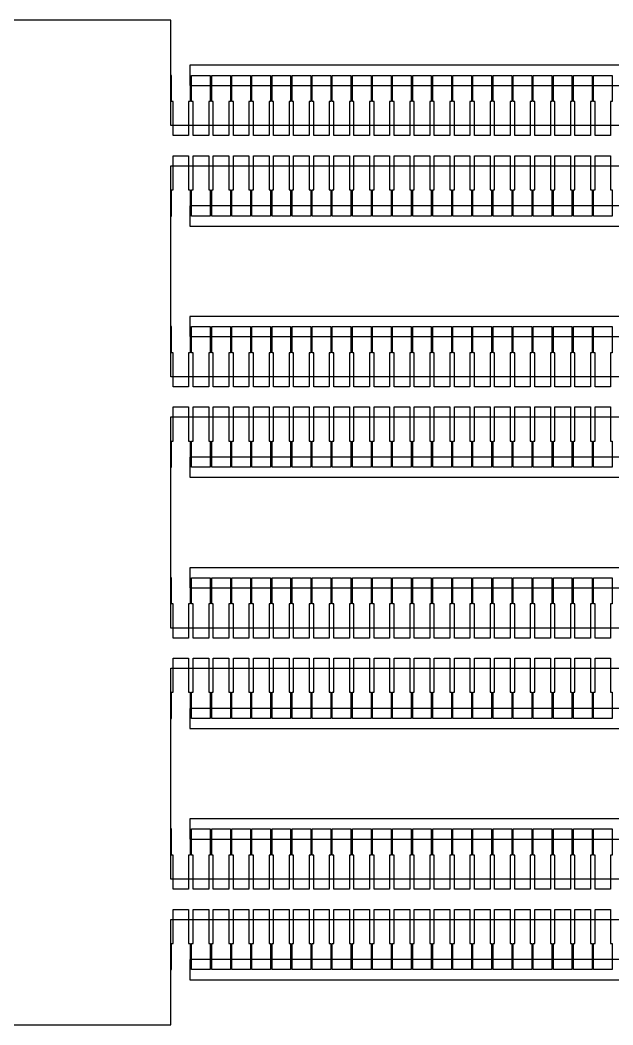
# Model space of a CAD drawing. Extents: x -38350 to 38650, y -35000 to 36000.
# Drawn here: x -150 to 440, y 25000 to 26000 of the extents above; entities that cross this region are included whole.
import ezdxf

# ---------------------------------------------------------------- set-up
doc = ezdxf.new("R2010")
doc.units = 0
doc.header["$MEASUREMENT"] = 0
doc.layers.add('Layer1', color=10, linetype='Continuous')

msp = doc.modelspace()

# ---------------------------------------------------------------- linework, layer by layer
for p, q in [((0, 26000), (-7000, 26000)), ((0, 25945), (0, 26000)), ((1000, 25955), (19, 25955)), ((19, 25955), (19, 25945)), ((0.75, 25945), (0, 25945)), ((0.75, 25919), (0.75, 25945)), ((19, 25945), (19.25, 25945)), ((19.25, 25945), (19.25, 25919)), ((20.75, 25919), (20.75, 25945)), ((20.75, 25945), (39.25, 25945)), ((39.25, 25945), (39.25, 25919)), ((40.75, 25919), (40.75, 25945)), ((40.75, 25945), (59.25, 25945)), ((59.25, 25945), (59.25, 25919)), ((60.75, 25919), (60.75, 25945)), ((60.75, 25945), (79.25, 25945)), ((79.25, 25945), (79.25, 25919)), ((80.75, 25919), (80.75, 25945)), ((80.75, 25945), (99.25, 25945)), ((99.25, 25945), (99.25, 25919)), ((100.75, 25919), (100.75, 25945)), ((100.75, 25945), (119.25, 25945)), ((119.25, 25945), (119.25, 25919)), ((120.75, 25919), (120.75, 25945)), ((120.75, 25945), (139.25, 25945)), ((139.25, 25945), (139.25, 25919)), ((140.75, 25919), (140.75, 25945)), ((140.75, 25945), (159.25, 25945)), ((159.25, 25945), (159.25, 25919)), ((160.75, 25919), (160.75, 25945)), ((160.75, 25945), (179.25, 25945)), ((179.25, 25945), (179.25, 25919)), ((180.75, 25919), (180.75, 25945)), ((180.75, 25945), (199.25, 25945)), ((199.25, 25945), (199.25, 25919)), ((200.75, 25919), (200.75, 25945)), ((200.75, 25945), (219.25, 25945)), ((219.25, 25945), (219.25, 25919)), ((220.75, 25919), (220.75, 25945)), ((220.75, 25945), (239.25, 25945)), ((239.25, 25945), (239.25, 25919)), ((240.75, 25919), (240.75, 25945)), ((240.75, 25945), (259.25, 25945)), ((259.25, 25945), (259.25, 25919)), ((260.75, 25919), (260.75, 25945)), ((260.75, 25945), (279.25, 25945)), ((279.25, 25945), (279.25, 25919)), ((280.75, 25919), (280.75, 25945)), ((280.75, 25945), (299.25, 25945)), ((299.25, 25945), (299.25, 25919)), ((300.75, 25919), (300.75, 25945)), ((300.75, 25945), (319.25, 25945)), ((319.25, 25945), (319.25, 25919)), ((320.75, 25919), (320.75, 25945)), ((320.75, 25945), (339.25, 25945)), ((339.25, 25945), (339.25, 25919)), ((340.75, 25919), (340.75, 25945)), ((340.75, 25945), (359.25, 25945)), ((359.25, 25945), (359.25, 25919)), ((360.75, 25919), (360.75, 25945)), ((360.75, 25945), (379.25, 25945)), ((379.25, 25945), (379.25, 25919)), ((380.75, 25919), (380.75, 25945)), ((380.75, 25945), (399.25, 25945)), ((399.25, 25945), (399.25, 25919)), ((400.75, 25919), (400.75, 25945)), ((400.75, 25945), (419.25, 25945)), ((419.25, 25945), (419.25, 25919)), ((420.75, 25919), (420.75, 25945)), ((420.75, 25945), (439.25, 25945)), ((439.25, 25945), (439.25, 25919)), ((2.25, 25919), (0.75, 25919)), ((2.25, 25885), (2.25, 25919)), ((19.25, 25919), (17.75, 25919)), ((17.75, 25919), (17.75, 25885)), ((22.25, 25919), (20.75, 25919)), ((22.25, 25885), (22.25, 25919)), ((39.25, 25919), (37.75, 25919)), ((37.75, 25919), (37.75, 25885)), ((42.25, 25919), (40.75, 25919)), ((42.25, 25885), (42.25, 25919)), ((59.25, 25919), (57.75, 25919)), ((57.75, 25919), (57.75, 25885)), ((62.25, 25919), (60.75, 25919)), ((62.25, 25885), (62.25, 25919)), ((79.25, 25919), (77.75, 25919)), ((77.75, 25919), (77.75, 25885)), ((82.25, 25919), (80.75, 25919)), ((82.25, 25885), (82.25, 25919)), ((99.25, 25919), (97.75, 25919)), ((97.75, 25919), (97.75, 25885)), ((102.25, 25919), (100.75, 25919)), ((102.25, 25885), (102.25, 25919)), ((119.25, 25919), (117.75, 25919)), ((117.75, 25919), (117.75, 25885)), ((122.25, 25919), (120.75, 25919)), ((122.25, 25885), (122.25, 25919)), ((139.25, 25919), (137.75, 25919)), ((137.75, 25919), (137.75, 25885)), ((142.25, 25919), (140.75, 25919)), ((142.25, 25885), (142.25, 25919)), ((159.25, 25919), (157.75, 25919)), ((157.75, 25919), (157.75, 25885)), ((162.25, 25919), (160.75, 25919)), ((162.25, 25885), (162.25, 25919)), ((179.25, 25919), (177.75, 25919)), ((177.75, 25919), (177.75, 25885)), ((182.25, 25919), (180.75, 25919)), ((182.25, 25885), (182.25, 25919)), ((199.25, 25919), (197.75, 25919)), ((197.75, 25919), (197.75, 25885)), ((202.25, 25919), (200.75, 25919)), ((202.25, 25885), (202.25, 25919)), ((219.25, 25919), (217.75, 25919)), ((217.75, 25919), (217.75, 25885)), ((222.25, 25919), (220.75, 25919)), ((222.25, 25885), (222.25, 25919)), ((239.25, 25919), (237.75, 25919)), ((237.75, 25919), (237.75, 25885)), ((242.25, 25919), (240.75, 25919)), ((242.25, 25885), (242.25, 25919)), ((259.25, 25919), (257.75, 25919)), ((257.75, 25919), (257.75, 25885)), ((262.25, 25919), (260.75, 25919)), ((262.25, 25885), (262.25, 25919)), ((279.25, 25919), (277.75, 25919)), ((277.75, 25919), (277.75, 25885)), ((282.25, 25919), (280.75, 25919)), ((282.25, 25885), (282.25, 25919)), ((299.25, 25919), (297.75, 25919)), ((297.75, 25919), (297.75, 25885)), ((302.25, 25919), (300.75, 25919)), ((302.25, 25885), (302.25, 25919)), ((319.25, 25919), (317.75, 25919)), ((317.75, 25919), (317.75, 25885)), ((322.25, 25919), (320.75, 25919)), ((322.25, 25885), (322.25, 25919)), ((339.25, 25919), (337.75, 25919)), ((337.75, 25919), (337.75, 25885)), ((342.25, 25919), (340.75, 25919)), ((342.25, 25885), (342.25, 25919)), ((359.25, 25919), (357.75, 25919)), ((357.75, 25919), (357.75, 25885)), ((362.25, 25919), (360.75, 25919)), ((362.25, 25885), (362.25, 25919)), ((379.25, 25919), (377.75, 25919)), ((377.75, 25919), (377.75, 25885)), ((382.25, 25919), (380.75, 25919)), ((382.25, 25885), (382.25, 25919)), ((399.25, 25919), (397.75, 25919)), ((397.75, 25919), (397.75, 25885)), ((402.25, 25919), (400.75, 25919)), ((402.25, 25885), (402.25, 25919)), ((419.25, 25919), (417.75, 25919)), ((417.75, 25919), (417.75, 25885)), ((422.25, 25919), (420.75, 25919)), ((422.25, 25885), (422.25, 25919)), ((439.25, 25919), (437.75, 25919)), ((437.75, 25919), (437.75, 25885)), ((17.75, 25885), (2.25, 25885)), ((37.75, 25885), (22.25, 25885)), ((57.75, 25885), (42.25, 25885)), ((77.75, 25885), (62.25, 25885)), ((97.75, 25885), (82.25, 25885)), ((117.75, 25885), (102.25, 25885)), ((137.75, 25885), (122.25, 25885)), ((157.75, 25885), (142.25, 25885)), ((177.75, 25885), (162.25, 25885)), ((197.75, 25885), (182.25, 25885)), ((217.75, 25885), (202.25, 25885)), ((237.75, 25885), (222.25, 25885)), ((257.75, 25885), (242.25, 25885)), ((277.75, 25885), (262.25, 25885)), ((297.75, 25885), (282.25, 25885)), ((317.75, 25885), (302.25, 25885)), ((337.75, 25885), (322.25, 25885)), ((357.75, 25885), (342.25, 25885)), ((377.75, 25885), (362.25, 25885)), ((397.75, 25885), (382.25, 25885)), ((417.75, 25885), (402.25, 25885)), ((437.75, 25885), (422.25, 25885)), ((2.25, 25831), (2.25, 25865)), ((2.25, 25865), (17.75, 25865)), ((17.75, 25865), (17.75, 25831)), ((22.25, 25831), (22.25, 25865)), ((22.25, 25865), (37.75, 25865)), ((37.75, 25865), (37.75, 25831)), ((42.25, 25831), (42.25, 25865)), ((42.25, 25865), (57.75, 25865)), ((57.75, 25865), (57.75, 25831)), ((62.25, 25831), (62.25, 25865)), ((62.25, 25865), (77.75, 25865)), ((77.75, 25865), (77.75, 25831)), ((82.25, 25831), (82.25, 25865)), ((82.25, 25865), (97.75, 25865)), ((97.75, 25865), (97.75, 25831)), ((102.25, 25831), (102.25, 25865)), ((102.25, 25865), (117.75, 25865)), ((117.75, 25865), (117.75, 25831)), ((122.25, 25831), (122.25, 25865)), ((122.25, 25865), (137.75, 25865)), ((137.75, 25865), (137.75, 25831)), ((142.25, 25831), (142.25, 25865)), ((142.25, 25865), (157.75, 25865)), ((157.75, 25865), (157.75, 25831)), ((162.25, 25831), (162.25, 25865)), ((162.25, 25865), (177.75, 25865)), ((177.75, 25865), (177.75, 25831)), ((182.25, 25831), (182.25, 25865)), ((182.25, 25865), (197.75, 25865)), ((197.75, 25865), (197.75, 25831)), ((202.25, 25831), (202.25, 25865)), ((202.25, 25865), (217.75, 25865)), ((217.75, 25865), (217.75, 25831)), ((222.25, 25831), (222.25, 25865)), ((222.25, 25865), (237.75, 25865)), ((237.75, 25865), (237.75, 25831)), ((242.25, 25831), (242.25, 25865)), ((242.25, 25865), (257.75, 25865)), ((257.75, 25865), (257.75, 25831)), ((262.25, 25831), (262.25, 25865)), ((262.25, 25865), (277.75, 25865)), ((277.75, 25865), (277.75, 25831)), ((282.25, 25831), (282.25, 25865)), ((282.25, 25865), (297.75, 25865)), ((297.75, 25865), (297.75, 25831)), ((302.25, 25831), (302.25, 25865)), ((302.25, 25865), (317.75, 25865)), ((317.75, 25865), (317.75, 25831)), ((322.25, 25831), (322.25, 25865)), ((322.25, 25865), (337.75, 25865)), ((337.75, 25865), (337.75, 25831)), ((342.25, 25831), (342.25, 25865)), ((342.25, 25865), (357.75, 25865)), ((357.75, 25865), (357.75, 25831)), ((362.25, 25831), (362.25, 25865)), ((362.25, 25865), (377.75, 25865)), ((377.75, 25865), (377.75, 25831)), ((382.25, 25831), (382.25, 25865)), ((382.25, 25865), (397.75, 25865)), ((397.75, 25865), (397.75, 25831)), ((402.25, 25831), (402.25, 25865)), ((402.25, 25865), (417.75, 25865)), ((417.75, 25865), (417.75, 25831)), ((422.25, 25831), (422.25, 25865)), ((422.25, 25865), (437.75, 25865)), ((437.75, 25865), (437.75, 25831)), ((0.75, 25805), (0.75, 25831)), ((0.75, 25831), (2.25, 25831)), ((17.75, 25831), (19.25, 25831)), ((19.25, 25831), (19.25, 25805)), ((20.75, 25805), (20.75, 25831)), ((20.75, 25831), (22.25, 25831)), ((37.75, 25831), (39.25, 25831)), ((39.25, 25831), (39.25, 25805)), ((40.75, 25805), (40.75, 25831)), ((40.75, 25831), (42.25, 25831)), ((57.75, 25831), (59.25, 25831)), ((59.25, 25831), (59.25, 25805)), ((60.75, 25805), (60.75, 25831)), ((60.75, 25831), (62.25, 25831)), ((77.75, 25831), (79.25, 25831)), ((79.25, 25831), (79.25, 25805)), ((80.75, 25805), (80.75, 25831)), ((80.75, 25831), (82.25, 25831)), ((97.75, 25831), (99.25, 25831)), ((99.25, 25831), (99.25, 25805)), ((100.75, 25805), (100.75, 25831)), ((100.75, 25831), (102.25, 25831)), ((117.75, 25831), (119.25, 25831)), ((119.25, 25831), (119.25, 25805)), ((120.75, 25805), (120.75, 25831)), ((120.75, 25831), (122.25, 25831)), ((137.75, 25831), (139.25, 25831)), ((139.25, 25831), (139.25, 25805)), ((140.75, 25805), (140.75, 25831)), ((140.75, 25831), (142.25, 25831)), ((157.75, 25831), (159.25, 25831)), ((159.25, 25831), (159.25, 25805)), ((160.75, 25805), (160.75, 25831)), ((160.75, 25831), (162.25, 25831)), ((177.75, 25831), (179.25, 25831)), ((179.25, 25831), (179.25, 25805)), ((180.75, 25805), (180.75, 25831)), ((180.75, 25831), (182.25, 25831)), ((197.75, 25831), (199.25, 25831)), ((199.25, 25831), (199.25, 25805)), ((200.75, 25805), (200.75, 25831)), ((200.75, 25831), (202.25, 25831)), ((217.75, 25831), (219.25, 25831)), ((219.25, 25831), (219.25, 25805)), ((220.75, 25805), (220.75, 25831)), ((220.75, 25831), (222.25, 25831)), ((237.75, 25831), (239.25, 25831)), ((239.25, 25831), (239.25, 25805)), ((240.75, 25805), (240.75, 25831)), ((240.75, 25831), (242.25, 25831)), ((257.75, 25831), (259.25, 25831)), ((259.25, 25831), (259.25, 25805)), ((260.75, 25805), (260.75, 25831)), ((260.75, 25831), (262.25, 25831)), ((277.75, 25831), (279.25, 25831)), ((279.25, 25831), (279.25, 25805)), ((280.75, 25805), (280.75, 25831)), ((280.75, 25831), (282.25, 25831)), ((297.75, 25831), (299.25, 25831)), ((299.25, 25831), (299.25, 25805)), ((300.75, 25805), (300.75, 25831)), ((300.75, 25831), (302.25, 25831)), ((317.75, 25831), (319.25, 25831)), ((319.25, 25831), (319.25, 25805)), ((320.75, 25805), (320.75, 25831)), ((320.75, 25831), (322.25, 25831)), ((337.75, 25831), (339.25, 25831)), ((339.25, 25831), (339.25, 25805)), ((340.75, 25805), (340.75, 25831)), ((340.75, 25831), (342.25, 25831)), ((357.75, 25831), (359.25, 25831)), ((359.25, 25831), (359.25, 25805)), ((360.75, 25805), (360.75, 25831)), ((360.75, 25831), (362.25, 25831)), ((377.75, 25831), (379.25, 25831)), ((379.25, 25831), (379.25, 25805)), ((380.75, 25805), (380.75, 25831)), ((380.75, 25831), (382.25, 25831)), ((397.75, 25831), (399.25, 25831)), ((399.25, 25831), (399.25, 25805)), ((400.75, 25805), (400.75, 25831)), ((400.75, 25831), (402.25, 25831)), ((417.75, 25831), (419.25, 25831)), ((419.25, 25831), (419.25, 25805)), ((420.75, 25805), (420.75, 25831)), ((420.75, 25831), (422.25, 25831)), ((437.75, 25831), (439.25, 25831)), ((439.25, 25831), (439.25, 25805)), ((0, 25695), (0, 25805)), ((0, 25805), (0.75, 25805)), ((19.25, 25805), (19, 25805)), ((19, 25805), (19, 25795)), ((39.25, 25805), (20.75, 25805)), ((59.25, 25805), (40.75, 25805)), ((79.25, 25805), (60.75, 25805)), ((99.25, 25805), (80.75, 25805)), ((119.25, 25805), (100.75, 25805)), ((139.25, 25805), (120.75, 25805)), ((159.25, 25805), (140.75, 25805)), ((179.25, 25805), (160.75, 25805)), ((199.25, 25805), (180.75, 25805)), ((219.25, 25805), (200.75, 25805)), ((239.25, 25805), (220.75, 25805)), ((259.25, 25805), (240.75, 25805)), ((279.25, 25805), (260.75, 25805)), ((299.25, 25805), (280.75, 25805)), ((319.25, 25805), (300.75, 25805)), ((339.25, 25805), (320.75, 25805)), ((359.25, 25805), (340.75, 25805)), ((379.25, 25805), (360.75, 25805)), ((399.25, 25805), (380.75, 25805)), ((419.25, 25805), (400.75, 25805)), ((439.25, 25805), (420.75, 25805)), ((19, 25795), (1000, 25795)), ((1000, 25705), (19, 25705)), ((19, 25705), (19, 25695)), ((0.75, 25695), (0, 25695)), ((0.75, 25669), (0.75, 25695)), ((19, 25695), (19.25, 25695)), ((19.25, 25695), (19.25, 25669)), ((20.75, 25669), (20.75, 25695)), ((20.75, 25695), (39.25, 25695)), ((39.25, 25695), (39.25, 25669)), ((40.75, 25669), (40.75, 25695)), ((40.75, 25695), (59.25, 25695)), ((59.25, 25695), (59.25, 25669)), ((60.75, 25669), (60.75, 25695)), ((60.75, 25695), (79.25, 25695)), ((79.25, 25695), (79.25, 25669)), ((80.75, 25669), (80.75, 25695)), ((80.75, 25695), (99.25, 25695)), ((99.25, 25695), (99.25, 25669)), ((100.75, 25669), (100.75, 25695)), ((100.75, 25695), (119.25, 25695)), ((119.25, 25695), (119.25, 25669)), ((120.75, 25669), (120.75, 25695)), ((120.75, 25695), (139.25, 25695)), ((139.25, 25695), (139.25, 25669)), ((140.75, 25669), (140.75, 25695)), ((140.75, 25695), (159.25, 25695)), ((159.25, 25695), (159.25, 25669)), ((160.75, 25669), (160.75, 25695)), ((160.75, 25695), (179.25, 25695)), ((179.25, 25695), (179.25, 25669)), ((180.75, 25669), (180.75, 25695)), ((180.75, 25695), (199.25, 25695)), ((199.25, 25695), (199.25, 25669)), ((200.75, 25669), (200.75, 25695)), ((200.75, 25695), (219.25, 25695)), ((219.25, 25695), (219.25, 25669)), ((220.75, 25669), (220.75, 25695)), ((220.75, 25695), (239.25, 25695)), ((239.25, 25695), (239.25, 25669)), ((240.75, 25669), (240.75, 25695)), ((240.75, 25695), (259.25, 25695)), ((259.25, 25695), (259.25, 25669)), ((260.75, 25669), (260.75, 25695)), ((260.75, 25695), (279.25, 25695)), ((279.25, 25695), (279.25, 25669)), ((280.75, 25669), (280.75, 25695)), ((280.75, 25695), (299.25, 25695)), ((299.25, 25695), (299.25, 25669)), ((300.75, 25669), (300.75, 25695)), ((300.75, 25695), (319.25, 25695)), ((319.25, 25695), (319.25, 25669)), ((320.75, 25669), (320.75, 25695)), ((320.75, 25695), (339.25, 25695)), ((339.25, 25695), (339.25, 25669)), ((340.75, 25669), (340.75, 25695)), ((340.75, 25695), (359.25, 25695)), ((359.25, 25695), (359.25, 25669)), ((360.75, 25669), (360.75, 25695)), ((360.75, 25695), (379.25, 25695)), ((379.25, 25695), (379.25, 25669)), ((380.75, 25669), (380.75, 25695)), ((380.75, 25695), (399.25, 25695)), ((399.25, 25695), (399.25, 25669)), ((400.75, 25669), (400.75, 25695)), ((400.75, 25695), (419.25, 25695)), ((419.25, 25695), (419.25, 25669)), ((420.75, 25669), (420.75, 25695)), ((420.75, 25695), (439.25, 25695)), ((439.25, 25695), (439.25, 25669)), ((2.25, 25669), (0.75, 25669)), ((2.25, 25635), (2.25, 25669)), ((19.25, 25669), (17.75, 25669)), ((17.75, 25669), (17.75, 25635)), ((22.25, 25669), (20.75, 25669)), ((22.25, 25635), (22.25, 25669)), ((39.25, 25669), (37.75, 25669)), ((37.75, 25669), (37.75, 25635)), ((42.25, 25669), (40.75, 25669)), ((42.25, 25635), (42.25, 25669)), ((59.25, 25669), (57.75, 25669)), ((57.75, 25669), (57.75, 25635)), ((62.25, 25669), (60.75, 25669)), ((62.25, 25635), (62.25, 25669)), ((79.25, 25669), (77.75, 25669)), ((77.75, 25669), (77.75, 25635)), ((82.25, 25669), (80.75, 25669)), ((82.25, 25635), (82.25, 25669)), ((99.25, 25669), (97.75, 25669)), ((97.75, 25669), (97.75, 25635)), ((102.25, 25669), (100.75, 25669)), ((102.25, 25635), (102.25, 25669)), ((119.25, 25669), (117.75, 25669)), ((117.75, 25669), (117.75, 25635)), ((122.25, 25669), (120.75, 25669)), ((122.25, 25635), (122.25, 25669)), ((139.25, 25669), (137.75, 25669)), ((137.75, 25669), (137.75, 25635)), ((142.25, 25669), (140.75, 25669)), ((142.25, 25635), (142.25, 25669)), ((159.25, 25669), (157.75, 25669)), ((157.75, 25669), (157.75, 25635)), ((162.25, 25669), (160.75, 25669)), ((162.25, 25635), (162.25, 25669)), ((179.25, 25669), (177.75, 25669)), ((177.75, 25669), (177.75, 25635)), ((182.25, 25669), (180.75, 25669)), ((182.25, 25635), (182.25, 25669)), ((199.25, 25669), (197.75, 25669)), ((197.75, 25669), (197.75, 25635)), ((202.25, 25669), (200.75, 25669)), ((202.25, 25635), (202.25, 25669)), ((219.25, 25669), (217.75, 25669)), ((217.75, 25669), (217.75, 25635)), ((222.25, 25669), (220.75, 25669)), ((222.25, 25635), (222.25, 25669)), ((239.25, 25669), (237.75, 25669)), ((237.75, 25669), (237.75, 25635)), ((242.25, 25669), (240.75, 25669)), ((242.25, 25635), (242.25, 25669)), ((259.25, 25669), (257.75, 25669)), ((257.75, 25669), (257.75, 25635)), ((262.25, 25669), (260.75, 25669)), ((262.25, 25635), (262.25, 25669)), ((279.25, 25669), (277.75, 25669)), ((277.75, 25669), (277.75, 25635)), ((282.25, 25669), (280.75, 25669)), ((282.25, 25635), (282.25, 25669)), ((299.25, 25669), (297.75, 25669)), ((297.75, 25669), (297.75, 25635)), ((302.25, 25669), (300.75, 25669)), ((302.25, 25635), (302.25, 25669)), ((319.25, 25669), (317.75, 25669)), ((317.75, 25669), (317.75, 25635)), ((322.25, 25669), (320.75, 25669)), ((322.25, 25635), (322.25, 25669)), ((339.25, 25669), (337.75, 25669)), ((337.75, 25669), (337.75, 25635)), ((342.25, 25669), (340.75, 25669)), ((342.25, 25635), (342.25, 25669)), ((359.25, 25669), (357.75, 25669)), ((357.75, 25669), (357.75, 25635)), ((362.25, 25669), (360.75, 25669)), ((362.25, 25635), (362.25, 25669)), ((379.25, 25669), (377.75, 25669)), ((377.75, 25669), (377.75, 25635)), ((382.25, 25669), (380.75, 25669)), ((382.25, 25635), (382.25, 25669)), ((399.25, 25669), (397.75, 25669)), ((397.75, 25669), (397.75, 25635)), ((402.25, 25669), (400.75, 25669)), ((402.25, 25635), (402.25, 25669)), ((419.25, 25669), (417.75, 25669)), ((417.75, 25669), (417.75, 25635)), ((422.25, 25669), (420.75, 25669)), ((422.25, 25635), (422.25, 25669)), ((439.25, 25669), (437.75, 25669)), ((437.75, 25669), (437.75, 25635)), ((17.75, 25635), (2.25, 25635)), ((37.75, 25635), (22.25, 25635)), ((57.75, 25635), (42.25, 25635)), ((77.75, 25635), (62.25, 25635)), ((97.75, 25635), (82.25, 25635)), ((117.75, 25635), (102.25, 25635)), ((137.75, 25635), (122.25, 25635)), ((157.75, 25635), (142.25, 25635)), ((177.75, 25635), (162.25, 25635)), ((197.75, 25635), (182.25, 25635)), ((217.75, 25635), (202.25, 25635)), ((237.75, 25635), (222.25, 25635)), ((257.75, 25635), (242.25, 25635)), ((277.75, 25635), (262.25, 25635)), ((297.75, 25635), (282.25, 25635)), ((317.75, 25635), (302.25, 25635)), ((337.75, 25635), (322.25, 25635)), ((357.75, 25635), (342.25, 25635)), ((377.75, 25635), (362.25, 25635)), ((397.75, 25635), (382.25, 25635)), ((417.75, 25635), (402.25, 25635)), ((437.75, 25635), (422.25, 25635)), ((2.25, 25581), (2.25, 25615)), ((2.25, 25615), (17.75, 25615)), ((17.75, 25615), (17.75, 25581)), ((22.25, 25581), (22.25, 25615)), ((22.25, 25615), (37.75, 25615)), ((37.75, 25615), (37.75, 25581)), ((42.25, 25581), (42.25, 25615)), ((42.25, 25615), (57.75, 25615)), ((57.75, 25615), (57.75, 25581)), ((62.25, 25581), (62.25, 25615)), ((62.25, 25615), (77.75, 25615)), ((77.75, 25615), (77.75, 25581)), ((82.25, 25581), (82.25, 25615)), ((82.25, 25615), (97.75, 25615)), ((97.75, 25615), (97.75, 25581)), ((102.25, 25581), (102.25, 25615)), ((102.25, 25615), (117.75, 25615)), ((117.75, 25615), (117.75, 25581)), ((122.25, 25581), (122.25, 25615)), ((122.25, 25615), (137.75, 25615)), ((137.75, 25615), (137.75, 25581)), ((142.25, 25581), (142.25, 25615)), ((142.25, 25615), (157.75, 25615)), ((157.75, 25615), (157.75, 25581)), ((162.25, 25581), (162.25, 25615)), ((162.25, 25615), (177.75, 25615)), ((177.75, 25615), (177.75, 25581)), ((182.25, 25581), (182.25, 25615)), ((182.25, 25615), (197.75, 25615)), ((197.75, 25615), (197.75, 25581)), ((202.25, 25581), (202.25, 25615)), ((202.25, 25615), (217.75, 25615)), ((217.75, 25615), (217.75, 25581)), ((222.25, 25581), (222.25, 25615)), ((222.25, 25615), (237.75, 25615)), ((237.75, 25615), (237.75, 25581)), ((242.25, 25581), (242.25, 25615)), ((242.25, 25615), (257.75, 25615)), ((257.75, 25615), (257.75, 25581)), ((262.25, 25581), (262.25, 25615)), ((262.25, 25615), (277.75, 25615)), ((277.75, 25615), (277.75, 25581)), ((282.25, 25581), (282.25, 25615)), ((282.25, 25615), (297.75, 25615)), ((297.75, 25615), (297.75, 25581)), ((302.25, 25581), (302.25, 25615)), ((302.25, 25615), (317.75, 25615)), ((317.75, 25615), (317.75, 25581)), ((322.25, 25581), (322.25, 25615)), ((322.25, 25615), (337.75, 25615)), ((337.75, 25615), (337.75, 25581)), ((342.25, 25581), (342.25, 25615)), ((342.25, 25615), (357.75, 25615)), ((357.75, 25615), (357.75, 25581)), ((362.25, 25581), (362.25, 25615)), ((362.25, 25615), (377.75, 25615)), ((377.75, 25615), (377.75, 25581)), ((382.25, 25581), (382.25, 25615)), ((382.25, 25615), (397.75, 25615)), ((397.75, 25615), (397.75, 25581)), ((402.25, 25581), (402.25, 25615)), ((402.25, 25615), (417.75, 25615)), ((417.75, 25615), (417.75, 25581)), ((422.25, 25581), (422.25, 25615)), ((422.25, 25615), (437.75, 25615)), ((437.75, 25615), (437.75, 25581)), ((0.75, 25555), (0.75, 25581)), ((0.75, 25581), (2.25, 25581)), ((17.75, 25581), (19.25, 25581)), ((19.25, 25581), (19.25, 25555)), ((20.75, 25555), (20.75, 25581)), ((20.75, 25581), (22.25, 25581)), ((37.75, 25581), (39.25, 25581)), ((39.25, 25581), (39.25, 25555)), ((40.75, 25555), (40.75, 25581)), ((40.75, 25581), (42.25, 25581)), ((57.75, 25581), (59.25, 25581)), ((59.25, 25581), (59.25, 25555)), ((60.75, 25555), (60.75, 25581)), ((60.75, 25581), (62.25, 25581)), ((77.75, 25581), (79.25, 25581)), ((79.25, 25581), (79.25, 25555)), ((80.75, 25555), (80.75, 25581)), ((80.75, 25581), (82.25, 25581)), ((97.75, 25581), (99.25, 25581)), ((99.25, 25581), (99.25, 25555)), ((100.75, 25555), (100.75, 25581)), ((100.75, 25581), (102.25, 25581)), ((117.75, 25581), (119.25, 25581)), ((119.25, 25581), (119.25, 25555)), ((120.75, 25555), (120.75, 25581)), ((120.75, 25581), (122.25, 25581)), ((137.75, 25581), (139.25, 25581)), ((139.25, 25581), (139.25, 25555)), ((140.75, 25555), (140.75, 25581)), ((140.75, 25581), (142.25, 25581)), ((157.75, 25581), (159.25, 25581)), ((159.25, 25581), (159.25, 25555)), ((160.75, 25555), (160.75, 25581)), ((160.75, 25581), (162.25, 25581)), ((177.75, 25581), (179.25, 25581)), ((179.25, 25581), (179.25, 25555)), ((180.75, 25555), (180.75, 25581)), ((180.75, 25581), (182.25, 25581)), ((197.75, 25581), (199.25, 25581)), ((199.25, 25581), (199.25, 25555)), ((200.75, 25555), (200.75, 25581)), ((200.75, 25581), (202.25, 25581)), ((217.75, 25581), (219.25, 25581)), ((219.25, 25581), (219.25, 25555)), ((220.75, 25555), (220.75, 25581)), ((220.75, 25581), (222.25, 25581)), ((237.75, 25581), (239.25, 25581)), ((239.25, 25581), (239.25, 25555)), ((240.75, 25555), (240.75, 25581)), ((240.75, 25581), (242.25, 25581)), ((257.75, 25581), (259.25, 25581)), ((259.25, 25581), (259.25, 25555)), ((260.75, 25555), (260.75, 25581)), ((260.75, 25581), (262.25, 25581)), ((277.75, 25581), (279.25, 25581)), ((279.25, 25581), (279.25, 25555)), ((280.75, 25555), (280.75, 25581)), ((280.75, 25581), (282.25, 25581)), ((297.75, 25581), (299.25, 25581)), ((299.25, 25581), (299.25, 25555)), ((300.75, 25555), (300.75, 25581)), ((300.75, 25581), (302.25, 25581)), ((317.75, 25581), (319.25, 25581)), ((319.25, 25581), (319.25, 25555)), ((320.75, 25555), (320.75, 25581)), ((320.75, 25581), (322.25, 25581)), ((337.75, 25581), (339.25, 25581)), ((339.25, 25581), (339.25, 25555)), ((340.75, 25555), (340.75, 25581)), ((340.75, 25581), (342.25, 25581)), ((357.75, 25581), (359.25, 25581)), ((359.25, 25581), (359.25, 25555)), ((360.75, 25555), (360.75, 25581)), ((360.75, 25581), (362.25, 25581)), ((377.75, 25581), (379.25, 25581)), ((379.25, 25581), (379.25, 25555)), ((380.75, 25555), (380.75, 25581)), ((380.75, 25581), (382.25, 25581)), ((397.75, 25581), (399.25, 25581)), ((399.25, 25581), (399.25, 25555)), ((400.75, 25555), (400.75, 25581)), ((400.75, 25581), (402.25, 25581)), ((417.75, 25581), (419.25, 25581)), ((419.25, 25581), (419.25, 25555)), ((420.75, 25555), (420.75, 25581)), ((420.75, 25581), (422.25, 25581)), ((437.75, 25581), (439.25, 25581)), ((439.25, 25581), (439.25, 25555)), ((0, 25445), (0, 25555)), ((0, 25555), (0.75, 25555)), ((19.25, 25555), (19, 25555)), ((19, 25555), (19, 25545)), ((39.25, 25555), (20.75, 25555)), ((59.25, 25555), (40.75, 25555)), ((79.25, 25555), (60.75, 25555)), ((99.25, 25555), (80.75, 25555)), ((119.25, 25555), (100.75, 25555)), ((139.25, 25555), (120.75, 25555)), ((159.25, 25555), (140.75, 25555)), ((179.25, 25555), (160.75, 25555)), ((199.25, 25555), (180.75, 25555)), ((219.25, 25555), (200.75, 25555)), ((239.25, 25555), (220.75, 25555)), ((259.25, 25555), (240.75, 25555)), ((279.25, 25555), (260.75, 25555)), ((299.25, 25555), (280.75, 25555)), ((319.25, 25555), (300.75, 25555)), ((339.25, 25555), (320.75, 25555)), ((359.25, 25555), (340.75, 25555)), ((379.25, 25555), (360.75, 25555)), ((399.25, 25555), (380.75, 25555)), ((419.25, 25555), (400.75, 25555)), ((439.25, 25555), (420.75, 25555)), ((19, 25545), (1000, 25545)), ((1000, 25455), (19, 25455)), ((19, 25455), (19, 25445)), ((0.75, 25445), (0, 25445)), ((0.75, 25419), (0.75, 25445)), ((19, 25445), (19.25, 25445)), ((19.25, 25445), (19.25, 25419)), ((20.75, 25419), (20.75, 25445)), ((20.75, 25445), (39.25, 25445)), ((39.25, 25445), (39.25, 25419)), ((40.75, 25419), (40.75, 25445)), ((40.75, 25445), (59.25, 25445)), ((59.25, 25445), (59.25, 25419)), ((60.75, 25419), (60.75, 25445)), ((60.75, 25445), (79.25, 25445)), ((79.25, 25445), (79.25, 25419)), ((80.75, 25419), (80.75, 25445)), ((80.75, 25445), (99.25, 25445)), ((99.25, 25445), (99.25, 25419)), ((100.75, 25419), (100.75, 25445)), ((100.75, 25445), (119.25, 25445)), ((119.25, 25445), (119.25, 25419)), ((120.75, 25419), (120.75, 25445)), ((120.75, 25445), (139.25, 25445)), ((139.25, 25445), (139.25, 25419)), ((140.75, 25419), (140.75, 25445)), ((140.75, 25445), (159.25, 25445)), ((159.25, 25445), (159.25, 25419)), ((160.75, 25419), (160.75, 25445)), ((160.75, 25445), (179.25, 25445)), ((179.25, 25445), (179.25, 25419)), ((180.75, 25419), (180.75, 25445)), ((180.75, 25445), (199.25, 25445)), ((199.25, 25445), (199.25, 25419)), ((200.75, 25419), (200.75, 25445)), ((200.75, 25445), (219.25, 25445)), ((219.25, 25445), (219.25, 25419)), ((220.75, 25419), (220.75, 25445)), ((220.75, 25445), (239.25, 25445)), ((239.25, 25445), (239.25, 25419)), ((240.75, 25419), (240.75, 25445)), ((240.75, 25445), (259.25, 25445)), ((259.25, 25445), (259.25, 25419)), ((260.75, 25419), (260.75, 25445)), ((260.75, 25445), (279.25, 25445)), ((279.25, 25445), (279.25, 25419)), ((280.75, 25419), (280.75, 25445)), ((280.75, 25445), (299.25, 25445)), ((299.25, 25445), (299.25, 25419)), ((300.75, 25419), (300.75, 25445)), ((300.75, 25445), (319.25, 25445)), ((319.25, 25445), (319.25, 25419)), ((320.75, 25419), (320.75, 25445)), ((320.75, 25445), (339.25, 25445)), ((339.25, 25445), (339.25, 25419)), ((340.75, 25419), (340.75, 25445)), ((340.75, 25445), (359.25, 25445)), ((359.25, 25445), (359.25, 25419)), ((360.75, 25419), (360.75, 25445)), ((360.75, 25445), (379.25, 25445)), ((379.25, 25445), (379.25, 25419)), ((380.75, 25419), (380.75, 25445)), ((380.75, 25445), (399.25, 25445)), ((399.25, 25445), (399.25, 25419)), ((400.75, 25419), (400.75, 25445)), ((400.75, 25445), (419.25, 25445)), ((419.25, 25445), (419.25, 25419)), ((420.75, 25419), (420.75, 25445)), ((420.75, 25445), (439.25, 25445)), ((439.25, 25445), (439.25, 25419)), ((2.25, 25419), (0.75, 25419)), ((2.25, 25385), (2.25, 25419)), ((19.25, 25419), (17.75, 25419)), ((17.75, 25419), (17.75, 25385)), ((22.25, 25419), (20.75, 25419)), ((22.25, 25385), (22.25, 25419)), ((39.25, 25419), (37.75, 25419)), ((37.75, 25419), (37.75, 25385)), ((42.25, 25419), (40.75, 25419)), ((42.25, 25385), (42.25, 25419)), ((59.25, 25419), (57.75, 25419)), ((57.75, 25419), (57.75, 25385)), ((62.25, 25419), (60.75, 25419)), ((62.25, 25385), (62.25, 25419)), ((79.25, 25419), (77.75, 25419)), ((77.75, 25419), (77.75, 25385)), ((82.25, 25419), (80.75, 25419)), ((82.25, 25385), (82.25, 25419)), ((99.25, 25419), (97.75, 25419)), ((97.75, 25419), (97.75, 25385)), ((102.25, 25419), (100.75, 25419)), ((102.25, 25385), (102.25, 25419)), ((119.25, 25419), (117.75, 25419)), ((117.75, 25419), (117.75, 25385)), ((122.25, 25419), (120.75, 25419)), ((122.25, 25385), (122.25, 25419)), ((139.25, 25419), (137.75, 25419)), ((137.75, 25419), (137.75, 25385)), ((142.25, 25419), (140.75, 25419)), ((142.25, 25385), (142.25, 25419)), ((159.25, 25419), (157.75, 25419)), ((157.75, 25419), (157.75, 25385)), ((162.25, 25419), (160.75, 25419)), ((162.25, 25385), (162.25, 25419)), ((179.25, 25419), (177.75, 25419)), ((177.75, 25419), (177.75, 25385)), ((182.25, 25419), (180.75, 25419)), ((182.25, 25385), (182.25, 25419)), ((199.25, 25419), (197.75, 25419)), ((197.75, 25419), (197.75, 25385)), ((202.25, 25419), (200.75, 25419)), ((202.25, 25385), (202.25, 25419)), ((219.25, 25419), (217.75, 25419)), ((217.75, 25419), (217.75, 25385)), ((222.25, 25419), (220.75, 25419)), ((222.25, 25385), (222.25, 25419)), ((239.25, 25419), (237.75, 25419)), ((237.75, 25419), (237.75, 25385)), ((242.25, 25419), (240.75, 25419)), ((242.25, 25385), (242.25, 25419)), ((259.25, 25419), (257.75, 25419)), ((257.75, 25419), (257.75, 25385)), ((262.25, 25419), (260.75, 25419)), ((262.25, 25385), (262.25, 25419)), ((279.25, 25419), (277.75, 25419)), ((277.75, 25419), (277.75, 25385)), ((282.25, 25419), (280.75, 25419)), ((282.25, 25385), (282.25, 25419)), ((299.25, 25419), (297.75, 25419)), ((297.75, 25419), (297.75, 25385)), ((302.25, 25419), (300.75, 25419)), ((302.25, 25385), (302.25, 25419)), ((319.25, 25419), (317.75, 25419)), ((317.75, 25419), (317.75, 25385)), ((322.25, 25419), (320.75, 25419)), ((322.25, 25385), (322.25, 25419)), ((339.25, 25419), (337.75, 25419)), ((337.75, 25419), (337.75, 25385)), ((342.25, 25419), (340.75, 25419)), ((342.25, 25385), (342.25, 25419)), ((359.25, 25419), (357.75, 25419)), ((357.75, 25419), (357.75, 25385)), ((362.25, 25419), (360.75, 25419)), ((362.25, 25385), (362.25, 25419)), ((379.25, 25419), (377.75, 25419)), ((377.75, 25419), (377.75, 25385)), ((382.25, 25419), (380.75, 25419)), ((382.25, 25385), (382.25, 25419)), ((399.25, 25419), (397.75, 25419)), ((397.75, 25419), (397.75, 25385)), ((402.25, 25419), (400.75, 25419)), ((402.25, 25385), (402.25, 25419)), ((419.25, 25419), (417.75, 25419)), ((417.75, 25419), (417.75, 25385)), ((422.25, 25419), (420.75, 25419)), ((422.25, 25385), (422.25, 25419)), ((439.25, 25419), (437.75, 25419)), ((437.75, 25419), (437.75, 25385)), ((17.75, 25385), (2.25, 25385)), ((37.75, 25385), (22.25, 25385)), ((57.75, 25385), (42.25, 25385)), ((77.75, 25385), (62.25, 25385)), ((97.75, 25385), (82.25, 25385)), ((117.75, 25385), (102.25, 25385)), ((137.75, 25385), (122.25, 25385)), ((157.75, 25385), (142.25, 25385)), ((177.75, 25385), (162.25, 25385)), ((197.75, 25385), (182.25, 25385)), ((217.75, 25385), (202.25, 25385)), ((237.75, 25385), (222.25, 25385)), ((257.75, 25385), (242.25, 25385)), ((277.75, 25385), (262.25, 25385)), ((297.75, 25385), (282.25, 25385)), ((317.75, 25385), (302.25, 25385)), ((337.75, 25385), (322.25, 25385)), ((357.75, 25385), (342.25, 25385)), ((377.75, 25385), (362.25, 25385)), ((397.75, 25385), (382.25, 25385)), ((417.75, 25385), (402.25, 25385)), ((437.75, 25385), (422.25, 25385)), ((2.25, 25331), (2.25, 25365)), ((2.25, 25365), (17.75, 25365)), ((17.75, 25365), (17.75, 25331)), ((22.25, 25331), (22.25, 25365)), ((22.25, 25365), (37.75, 25365)), ((37.75, 25365), (37.75, 25331)), ((42.25, 25331), (42.25, 25365)), ((42.25, 25365), (57.75, 25365)), ((57.75, 25365), (57.75, 25331)), ((62.25, 25331), (62.25, 25365)), ((62.25, 25365), (77.75, 25365)), ((77.75, 25365), (77.75, 25331)), ((82.25, 25331), (82.25, 25365)), ((82.25, 25365), (97.75, 25365)), ((97.75, 25365), (97.75, 25331)), ((102.25, 25331), (102.25, 25365)), ((102.25, 25365), (117.75, 25365)), ((117.75, 25365), (117.75, 25331)), ((122.25, 25331), (122.25, 25365)), ((122.25, 25365), (137.75, 25365)), ((137.75, 25365), (137.75, 25331)), ((142.25, 25331), (142.25, 25365)), ((142.25, 25365), (157.75, 25365)), ((157.75, 25365), (157.75, 25331)), ((162.25, 25331), (162.25, 25365)), ((162.25, 25365), (177.75, 25365)), ((177.75, 25365), (177.75, 25331)), ((182.25, 25331), (182.25, 25365)), ((182.25, 25365), (197.75, 25365)), ((197.75, 25365), (197.75, 25331)), ((202.25, 25331), (202.25, 25365)), ((202.25, 25365), (217.75, 25365)), ((217.75, 25365), (217.75, 25331)), ((222.25, 25331), (222.25, 25365)), ((222.25, 25365), (237.75, 25365)), ((237.75, 25365), (237.75, 25331)), ((242.25, 25331), (242.25, 25365)), ((242.25, 25365), (257.75, 25365)), ((257.75, 25365), (257.75, 25331)), ((262.25, 25331), (262.25, 25365)), ((262.25, 25365), (277.75, 25365)), ((277.75, 25365), (277.75, 25331)), ((282.25, 25331), (282.25, 25365)), ((282.25, 25365), (297.75, 25365)), ((297.75, 25365), (297.75, 25331)), ((302.25, 25331), (302.25, 25365)), ((302.25, 25365), (317.75, 25365)), ((317.75, 25365), (317.75, 25331)), ((322.25, 25331), (322.25, 25365)), ((322.25, 25365), (337.75, 25365)), ((337.75, 25365), (337.75, 25331)), ((342.25, 25331), (342.25, 25365)), ((342.25, 25365), (357.75, 25365)), ((357.75, 25365), (357.75, 25331)), ((362.25, 25331), (362.25, 25365)), ((362.25, 25365), (377.75, 25365)), ((377.75, 25365), (377.75, 25331)), ((382.25, 25331), (382.25, 25365)), ((382.25, 25365), (397.75, 25365)), ((397.75, 25365), (397.75, 25331)), ((402.25, 25331), (402.25, 25365)), ((402.25, 25365), (417.75, 25365)), ((417.75, 25365), (417.75, 25331)), ((422.25, 25331), (422.25, 25365)), ((422.25, 25365), (437.75, 25365)), ((437.75, 25365), (437.75, 25331)), ((0.75, 25305), (0.75, 25331)), ((0.75, 25331), (2.25, 25331)), ((17.75, 25331), (19.25, 25331)), ((19.25, 25331), (19.25, 25305)), ((20.75, 25305), (20.75, 25331)), ((20.75, 25331), (22.25, 25331)), ((37.75, 25331), (39.25, 25331)), ((39.25, 25331), (39.25, 25305)), ((40.75, 25305), (40.75, 25331)), ((40.75, 25331), (42.25, 25331)), ((57.75, 25331), (59.25, 25331)), ((59.25, 25331), (59.25, 25305)), ((60.75, 25305), (60.75, 25331)), ((60.75, 25331), (62.25, 25331)), ((77.75, 25331), (79.25, 25331)), ((79.25, 25331), (79.25, 25305)), ((80.75, 25305), (80.75, 25331)), ((80.75, 25331), (82.25, 25331)), ((97.75, 25331), (99.25, 25331)), ((99.25, 25331), (99.25, 25305)), ((100.75, 25305), (100.75, 25331)), ((100.75, 25331), (102.25, 25331)), ((117.75, 25331), (119.25, 25331)), ((119.25, 25331), (119.25, 25305)), ((120.75, 25305), (120.75, 25331)), ((120.75, 25331), (122.25, 25331)), ((137.75, 25331), (139.25, 25331)), ((139.25, 25331), (139.25, 25305)), ((140.75, 25305), (140.75, 25331)), ((140.75, 25331), (142.25, 25331)), ((157.75, 25331), (159.25, 25331)), ((159.25, 25331), (159.25, 25305)), ((160.75, 25305), (160.75, 25331)), ((160.75, 25331), (162.25, 25331)), ((177.75, 25331), (179.25, 25331)), ((179.25, 25331), (179.25, 25305)), ((180.75, 25305), (180.75, 25331)), ((180.75, 25331), (182.25, 25331)), ((197.75, 25331), (199.25, 25331)), ((199.25, 25331), (199.25, 25305)), ((200.75, 25305), (200.75, 25331)), ((200.75, 25331), (202.25, 25331)), ((217.75, 25331), (219.25, 25331)), ((219.25, 25331), (219.25, 25305)), ((220.75, 25305), (220.75, 25331)), ((220.75, 25331), (222.25, 25331)), ((237.75, 25331), (239.25, 25331)), ((239.25, 25331), (239.25, 25305)), ((240.75, 25305), (240.75, 25331)), ((240.75, 25331), (242.25, 25331)), ((257.75, 25331), (259.25, 25331)), ((259.25, 25331), (259.25, 25305)), ((260.75, 25305), (260.75, 25331)), ((260.75, 25331), (262.25, 25331)), ((277.75, 25331), (279.25, 25331)), ((279.25, 25331), (279.25, 25305)), ((280.75, 25305), (280.75, 25331)), ((280.75, 25331), (282.25, 25331)), ((297.75, 25331), (299.25, 25331)), ((299.25, 25331), (299.25, 25305)), ((300.75, 25305), (300.75, 25331)), ((300.75, 25331), (302.25, 25331)), ((317.75, 25331), (319.25, 25331)), ((319.25, 25331), (319.25, 25305)), ((320.75, 25305), (320.75, 25331)), ((320.75, 25331), (322.25, 25331)), ((337.75, 25331), (339.25, 25331)), ((339.25, 25331), (339.25, 25305)), ((340.75, 25305), (340.75, 25331)), ((340.75, 25331), (342.25, 25331)), ((357.75, 25331), (359.25, 25331)), ((359.25, 25331), (359.25, 25305)), ((360.75, 25305), (360.75, 25331)), ((360.75, 25331), (362.25, 25331)), ((377.75, 25331), (379.25, 25331)), ((379.25, 25331), (379.25, 25305)), ((380.75, 25305), (380.75, 25331)), ((380.75, 25331), (382.25, 25331)), ((397.75, 25331), (399.25, 25331)), ((399.25, 25331), (399.25, 25305)), ((400.75, 25305), (400.75, 25331)), ((400.75, 25331), (402.25, 25331)), ((417.75, 25331), (419.25, 25331)), ((419.25, 25331), (419.25, 25305)), ((420.75, 25305), (420.75, 25331)), ((420.75, 25331), (422.25, 25331)), ((437.75, 25331), (439.25, 25331)), ((439.25, 25331), (439.25, 25305)), ((0, 25195), (0, 25305)), ((0, 25305), (0.75, 25305)), ((19.25, 25305), (19, 25305)), ((19, 25305), (19, 25295)), ((39.25, 25305), (20.75, 25305)), ((59.25, 25305), (40.75, 25305)), ((79.25, 25305), (60.75, 25305)), ((99.25, 25305), (80.75, 25305)), ((119.25, 25305), (100.75, 25305)), ((139.25, 25305), (120.75, 25305)), ((159.25, 25305), (140.75, 25305)), ((179.25, 25305), (160.75, 25305)), ((199.25, 25305), (180.75, 25305)), ((219.25, 25305), (200.75, 25305)), ((239.25, 25305), (220.75, 25305)), ((259.25, 25305), (240.75, 25305)), ((279.25, 25305), (260.75, 25305)), ((299.25, 25305), (280.75, 25305)), ((319.25, 25305), (300.75, 25305)), ((339.25, 25305), (320.75, 25305)), ((359.25, 25305), (340.75, 25305)), ((379.25, 25305), (360.75, 25305)), ((399.25, 25305), (380.75, 25305)), ((419.25, 25305), (400.75, 25305)), ((439.25, 25305), (420.75, 25305)), ((19, 25295), (1000, 25295)), ((1000, 25205), (19, 25205)), ((19, 25205), (19, 25195)), ((0.75, 25195), (0, 25195)), ((0.75, 25169), (0.75, 25195)), ((19, 25195), (19.25, 25195)), ((19.25, 25195), (19.25, 25169)), ((20.75, 25169), (20.75, 25195)), ((20.75, 25195), (39.25, 25195)), ((39.25, 25195), (39.25, 25169)), ((40.75, 25169), (40.75, 25195)), ((40.75, 25195), (59.25, 25195)), ((59.25, 25195), (59.25, 25169)), ((60.75, 25169), (60.75, 25195)), ((60.75, 25195), (79.25, 25195)), ((79.25, 25195), (79.25, 25169)), ((80.75, 25169), (80.75, 25195)), ((80.75, 25195), (99.25, 25195)), ((99.25, 25195), (99.25, 25169)), ((100.75, 25169), (100.75, 25195)), ((100.75, 25195), (119.25, 25195)), ((119.25, 25195), (119.25, 25169)), ((120.75, 25169), (120.75, 25195)), ((120.75, 25195), (139.25, 25195)), ((139.25, 25195), (139.25, 25169)), ((140.75, 25169), (140.75, 25195)), ((140.75, 25195), (159.25, 25195)), ((159.25, 25195), (159.25, 25169)), ((160.75, 25169), (160.75, 25195)), ((160.75, 25195), (179.25, 25195)), ((179.25, 25195), (179.25, 25169)), ((180.75, 25169), (180.75, 25195)), ((180.75, 25195), (199.25, 25195)), ((199.25, 25195), (199.25, 25169)), ((200.75, 25169), (200.75, 25195)), ((200.75, 25195), (219.25, 25195)), ((219.25, 25195), (219.25, 25169)), ((220.75, 25169), (220.75, 25195)), ((220.75, 25195), (239.25, 25195)), ((239.25, 25195), (239.25, 25169)), ((240.75, 25169), (240.75, 25195)), ((240.75, 25195), (259.25, 25195)), ((259.25, 25195), (259.25, 25169)), ((260.75, 25169), (260.75, 25195)), ((260.75, 25195), (279.25, 25195)), ((279.25, 25195), (279.25, 25169)), ((280.75, 25169), (280.75, 25195)), ((280.75, 25195), (299.25, 25195)), ((299.25, 25195), (299.25, 25169)), ((300.75, 25169), (300.75, 25195)), ((300.75, 25195), (319.25, 25195)), ((319.25, 25195), (319.25, 25169)), ((320.75, 25169), (320.75, 25195)), ((320.75, 25195), (339.25, 25195)), ((339.25, 25195), (339.25, 25169)), ((340.75, 25169), (340.75, 25195)), ((340.75, 25195), (359.25, 25195)), ((359.25, 25195), (359.25, 25169)), ((360.75, 25169), (360.75, 25195)), ((360.75, 25195), (379.25, 25195)), ((379.25, 25195), (379.25, 25169)), ((380.75, 25169), (380.75, 25195)), ((380.75, 25195), (399.25, 25195)), ((399.25, 25195), (399.25, 25169)), ((400.75, 25169), (400.75, 25195)), ((400.75, 25195), (419.25, 25195)), ((419.25, 25195), (419.25, 25169)), ((420.75, 25169), (420.75, 25195)), ((420.75, 25195), (439.25, 25195)), ((439.25, 25195), (439.25, 25169)), ((2.25, 25169), (0.75, 25169)), ((2.25, 25135), (2.25, 25169)), ((19.25, 25169), (17.75, 25169)), ((17.75, 25169), (17.75, 25135)), ((22.25, 25169), (20.75, 25169)), ((22.25, 25135), (22.25, 25169)), ((39.25, 25169), (37.75, 25169)), ((37.75, 25169), (37.75, 25135)), ((42.25, 25169), (40.75, 25169)), ((42.25, 25135), (42.25, 25169)), ((59.25, 25169), (57.75, 25169)), ((57.75, 25169), (57.75, 25135)), ((62.25, 25169), (60.75, 25169)), ((62.25, 25135), (62.25, 25169)), ((79.25, 25169), (77.75, 25169)), ((77.75, 25169), (77.75, 25135)), ((82.25, 25169), (80.75, 25169)), ((82.25, 25135), (82.25, 25169)), ((99.25, 25169), (97.75, 25169)), ((97.75, 25169), (97.75, 25135)), ((102.25, 25169), (100.75, 25169)), ((102.25, 25135), (102.25, 25169)), ((119.25, 25169), (117.75, 25169)), ((117.75, 25169), (117.75, 25135)), ((122.25, 25169), (120.75, 25169)), ((122.25, 25135), (122.25, 25169)), ((139.25, 25169), (137.75, 25169)), ((137.75, 25169), (137.75, 25135)), ((142.25, 25169), (140.75, 25169)), ((142.25, 25135), (142.25, 25169)), ((159.25, 25169), (157.75, 25169)), ((157.75, 25169), (157.75, 25135)), ((162.25, 25169), (160.75, 25169)), ((162.25, 25135), (162.25, 25169)), ((179.25, 25169), (177.75, 25169)), ((177.75, 25169), (177.75, 25135)), ((182.25, 25169), (180.75, 25169)), ((182.25, 25135), (182.25, 25169)), ((199.25, 25169), (197.75, 25169)), ((197.75, 25169), (197.75, 25135)), ((202.25, 25169), (200.75, 25169)), ((202.25, 25135), (202.25, 25169)), ((219.25, 25169), (217.75, 25169)), ((217.75, 25169), (217.75, 25135)), ((222.25, 25169), (220.75, 25169)), ((222.25, 25135), (222.25, 25169)), ((239.25, 25169), (237.75, 25169)), ((237.75, 25169), (237.75, 25135)), ((242.25, 25169), (240.75, 25169)), ((242.25, 25135), (242.25, 25169)), ((259.25, 25169), (257.75, 25169)), ((257.75, 25169), (257.75, 25135)), ((262.25, 25169), (260.75, 25169)), ((262.25, 25135), (262.25, 25169)), ((279.25, 25169), (277.75, 25169)), ((277.75, 25169), (277.75, 25135)), ((282.25, 25169), (280.75, 25169)), ((282.25, 25135), (282.25, 25169)), ((299.25, 25169), (297.75, 25169)), ((297.75, 25169), (297.75, 25135)), ((302.25, 25169), (300.75, 25169)), ((302.25, 25135), (302.25, 25169)), ((319.25, 25169), (317.75, 25169)), ((317.75, 25169), (317.75, 25135)), ((322.25, 25169), (320.75, 25169)), ((322.25, 25135), (322.25, 25169)), ((339.25, 25169), (337.75, 25169)), ((337.75, 25169), (337.75, 25135)), ((342.25, 25169), (340.75, 25169)), ((342.25, 25135), (342.25, 25169)), ((359.25, 25169), (357.75, 25169)), ((357.75, 25169), (357.75, 25135)), ((362.25, 25169), (360.75, 25169)), ((362.25, 25135), (362.25, 25169)), ((379.25, 25169), (377.75, 25169)), ((377.75, 25169), (377.75, 25135)), ((382.25, 25169), (380.75, 25169)), ((382.25, 25135), (382.25, 25169)), ((399.25, 25169), (397.75, 25169)), ((397.75, 25169), (397.75, 25135)), ((402.25, 25169), (400.75, 25169)), ((402.25, 25135), (402.25, 25169)), ((419.25, 25169), (417.75, 25169)), ((417.75, 25169), (417.75, 25135)), ((422.25, 25169), (420.75, 25169)), ((422.25, 25135), (422.25, 25169)), ((439.25, 25169), (437.75, 25169)), ((437.75, 25169), (437.75, 25135)), ((17.75, 25135), (2.25, 25135)), ((37.75, 25135), (22.25, 25135)), ((57.75, 25135), (42.25, 25135)), ((77.75, 25135), (62.25, 25135)), ((97.75, 25135), (82.25, 25135)), ((117.75, 25135), (102.25, 25135)), ((137.75, 25135), (122.25, 25135)), ((157.75, 25135), (142.25, 25135)), ((177.75, 25135), (162.25, 25135)), ((197.75, 25135), (182.25, 25135)), ((217.75, 25135), (202.25, 25135)), ((237.75, 25135), (222.25, 25135)), ((257.75, 25135), (242.25, 25135)), ((277.75, 25135), (262.25, 25135)), ((297.75, 25135), (282.25, 25135)), ((317.75, 25135), (302.25, 25135)), ((337.75, 25135), (322.25, 25135)), ((357.75, 25135), (342.25, 25135)), ((377.75, 25135), (362.25, 25135)), ((397.75, 25135), (382.25, 25135)), ((417.75, 25135), (402.25, 25135)), ((437.75, 25135), (422.25, 25135)), ((2.25, 25081), (2.25, 25115)), ((2.25, 25115), (17.75, 25115)), ((17.75, 25115), (17.75, 25081)), ((22.25, 25081), (22.25, 25115)), ((22.25, 25115), (37.75, 25115)), ((37.75, 25115), (37.75, 25081)), ((42.25, 25081), (42.25, 25115)), ((42.25, 25115), (57.75, 25115)), ((57.75, 25115), (57.75, 25081)), ((62.25, 25081), (62.25, 25115)), ((62.25, 25115), (77.75, 25115)), ((77.75, 25115), (77.75, 25081)), ((82.25, 25081), (82.25, 25115)), ((82.25, 25115), (97.75, 25115)), ((97.75, 25115), (97.75, 25081)), ((102.25, 25081), (102.25, 25115)), ((102.25, 25115), (117.75, 25115)), ((117.75, 25115), (117.75, 25081)), ((122.25, 25081), (122.25, 25115)), ((122.25, 25115), (137.75, 25115)), ((137.75, 25115), (137.75, 25081)), ((142.25, 25081), (142.25, 25115)), ((142.25, 25115), (157.75, 25115)), ((157.75, 25115), (157.75, 25081)), ((162.25, 25081), (162.25, 25115)), ((162.25, 25115), (177.75, 25115)), ((177.75, 25115), (177.75, 25081)), ((182.25, 25081), (182.25, 25115)), ((182.25, 25115), (197.75, 25115)), ((197.75, 25115), (197.75, 25081)), ((202.25, 25081), (202.25, 25115)), ((202.25, 25115), (217.75, 25115)), ((217.75, 25115), (217.75, 25081)), ((222.25, 25081), (222.25, 25115)), ((222.25, 25115), (237.75, 25115)), ((237.75, 25115), (237.75, 25081)), ((242.25, 25081), (242.25, 25115)), ((242.25, 25115), (257.75, 25115)), ((257.75, 25115), (257.75, 25081)), ((262.25, 25081), (262.25, 25115)), ((262.25, 25115), (277.75, 25115)), ((277.75, 25115), (277.75, 25081)), ((282.25, 25081), (282.25, 25115)), ((282.25, 25115), (297.75, 25115)), ((297.75, 25115), (297.75, 25081)), ((302.25, 25081), (302.25, 25115)), ((302.25, 25115), (317.75, 25115)), ((317.75, 25115), (317.75, 25081)), ((322.25, 25081), (322.25, 25115)), ((322.25, 25115), (337.75, 25115)), ((337.75, 25115), (337.75, 25081)), ((342.25, 25081), (342.25, 25115)), ((342.25, 25115), (357.75, 25115)), ((357.75, 25115), (357.75, 25081)), ((362.25, 25081), (362.25, 25115)), ((362.25, 25115), (377.75, 25115)), ((377.75, 25115), (377.75, 25081)), ((382.25, 25081), (382.25, 25115)), ((382.25, 25115), (397.75, 25115)), ((397.75, 25115), (397.75, 25081)), ((402.25, 25081), (402.25, 25115)), ((402.25, 25115), (417.75, 25115)), ((417.75, 25115), (417.75, 25081)), ((422.25, 25081), (422.25, 25115)), ((422.25, 25115), (437.75, 25115)), ((437.75, 25115), (437.75, 25081)), ((0.75, 25055), (0.75, 25081)), ((0.75, 25081), (2.25, 25081)), ((17.75, 25081), (19.25, 25081)), ((19.25, 25081), (19.25, 25055)), ((20.75, 25055), (20.75, 25081)), ((20.75, 25081), (22.25, 25081)), ((37.75, 25081), (39.25, 25081)), ((39.25, 25081), (39.25, 25055)), ((40.75, 25055), (40.75, 25081)), ((40.75, 25081), (42.25, 25081)), ((57.75, 25081), (59.25, 25081)), ((59.25, 25081), (59.25, 25055)), ((60.75, 25055), (60.75, 25081)), ((60.75, 25081), (62.25, 25081)), ((77.75, 25081), (79.25, 25081)), ((79.25, 25081), (79.25, 25055)), ((80.75, 25055), (80.75, 25081)), ((80.75, 25081), (82.25, 25081)), ((97.75, 25081), (99.25, 25081)), ((99.25, 25081), (99.25, 25055)), ((100.75, 25055), (100.75, 25081)), ((100.75, 25081), (102.25, 25081)), ((117.75, 25081), (119.25, 25081)), ((119.25, 25081), (119.25, 25055)), ((120.75, 25055), (120.75, 25081)), ((120.75, 25081), (122.25, 25081)), ((137.75, 25081), (139.25, 25081)), ((139.25, 25081), (139.25, 25055)), ((140.75, 25055), (140.75, 25081)), ((140.75, 25081), (142.25, 25081)), ((157.75, 25081), (159.25, 25081)), ((159.25, 25081), (159.25, 25055)), ((160.75, 25055), (160.75, 25081)), ((160.75, 25081), (162.25, 25081)), ((177.75, 25081), (179.25, 25081)), ((179.25, 25081), (179.25, 25055)), ((180.75, 25055), (180.75, 25081)), ((180.75, 25081), (182.25, 25081)), ((197.75, 25081), (199.25, 25081)), ((199.25, 25081), (199.25, 25055)), ((200.75, 25055), (200.75, 25081)), ((200.75, 25081), (202.25, 25081)), ((217.75, 25081), (219.25, 25081)), ((219.25, 25081), (219.25, 25055)), ((220.75, 25055), (220.75, 25081)), ((220.75, 25081), (222.25, 25081)), ((237.75, 25081), (239.25, 25081)), ((239.25, 25081), (239.25, 25055)), ((240.75, 25055), (240.75, 25081)), ((240.75, 25081), (242.25, 25081)), ((257.75, 25081), (259.25, 25081)), ((259.25, 25081), (259.25, 25055)), ((260.75, 25055), (260.75, 25081)), ((260.75, 25081), (262.25, 25081)), ((277.75, 25081), (279.25, 25081)), ((279.25, 25081), (279.25, 25055)), ((280.75, 25055), (280.75, 25081)), ((280.75, 25081), (282.25, 25081)), ((297.75, 25081), (299.25, 25081)), ((299.25, 25081), (299.25, 25055)), ((300.75, 25055), (300.75, 25081)), ((300.75, 25081), (302.25, 25081)), ((317.75, 25081), (319.25, 25081)), ((319.25, 25081), (319.25, 25055)), ((320.75, 25055), (320.75, 25081)), ((320.75, 25081), (322.25, 25081)), ((337.75, 25081), (339.25, 25081)), ((339.25, 25081), (339.25, 25055)), ((340.75, 25055), (340.75, 25081)), ((340.75, 25081), (342.25, 25081)), ((357.75, 25081), (359.25, 25081)), ((359.25, 25081), (359.25, 25055)), ((360.75, 25055), (360.75, 25081)), ((360.75, 25081), (362.25, 25081)), ((377.75, 25081), (379.25, 25081)), ((379.25, 25081), (379.25, 25055)), ((380.75, 25055), (380.75, 25081)), ((380.75, 25081), (382.25, 25081)), ((397.75, 25081), (399.25, 25081)), ((399.25, 25081), (399.25, 25055)), ((400.75, 25055), (400.75, 25081)), ((400.75, 25081), (402.25, 25081)), ((417.75, 25081), (419.25, 25081)), ((419.25, 25081), (419.25, 25055)), ((420.75, 25055), (420.75, 25081)), ((420.75, 25081), (422.25, 25081)), ((437.75, 25081), (439.25, 25081)), ((439.25, 25081), (439.25, 25055)), ((0, 25055), (0.75, 25055)), ((0, 25000), (0, 25055)), ((19.25, 25055), (19, 25055)), ((19, 25055), (19, 25045)), ((39.25, 25055), (20.75, 25055)), ((59.25, 25055), (40.75, 25055)), ((79.25, 25055), (60.75, 25055)), ((99.25, 25055), (80.75, 25055)), ((119.25, 25055), (100.75, 25055)), ((139.25, 25055), (120.75, 25055)), ((159.25, 25055), (140.75, 25055)), ((179.25, 25055), (160.75, 25055)), ((199.25, 25055), (180.75, 25055)), ((219.25, 25055), (200.75, 25055)), ((239.25, 25055), (220.75, 25055)), ((259.25, 25055), (240.75, 25055)), ((279.25, 25055), (260.75, 25055)), ((299.25, 25055), (280.75, 25055)), ((319.25, 25055), (300.75, 25055)), ((339.25, 25055), (320.75, 25055)), ((359.25, 25055), (340.75, 25055)), ((379.25, 25055), (360.75, 25055)), ((399.25, 25055), (380.75, 25055)), ((419.25, 25055), (400.75, 25055)), ((439.25, 25055), (420.75, 25055)), ((19, 25045), (1000, 25045)), ((-7000, 25000), (0, 25000))]:
    msp.add_line(p, q)
at = {"layer": 'Layer1'}
for p, q in [((0, 26000), (-7000, 26000)), ((0, 25895), (0, 26000)), ((1000, 25955), (19, 25955)), ((19, 25955), (19, 25935)), ((19, 25935), (1000, 25935)), ((1000, 25895), (0, 25895)), ((0, 25645), (0, 25855)), ((0, 25855), (1000, 25855)), ((1000, 25815), (19, 25815)), ((19, 25815), (19, 25795)), ((19, 25795), (1000, 25795)), ((1000, 25705), (19, 25705)), ((19, 25705), (19, 25685)), ((19, 25685), (1000, 25685)), ((1000, 25645), (0, 25645)), ((0, 25395), (0, 25605)), ((0, 25605), (1000, 25605)), ((1000, 25565), (19, 25565)), ((19, 25565), (19, 25545)), ((19, 25545), (1000, 25545)), ((1000, 25455), (19, 25455)), ((19, 25455), (19, 25435)), ((19, 25435), (1000, 25435)), ((1000, 25395), (0, 25395)), ((0, 25145), (0, 25355)), ((0, 25355), (1000, 25355)), ((1000, 25315), (19, 25315)), ((19, 25315), (19, 25295)), ((19, 25295), (1000, 25295)), ((1000, 25205), (19, 25205)), ((19, 25205), (19, 25185)), ((19, 25185), (1000, 25185)), ((1000, 25145), (0, 25145)), ((0, 25105), (1000, 25105)), ((0, 25000), (0, 25105)), ((1000, 25065), (19, 25065)), ((19, 25065), (19, 25045)), ((19, 25045), (1000, 25045)), ((-7000, 25000), (0, 25000))]:
    msp.add_line(p, q, dxfattribs=at)

doc.saveas('drawing.dxf')
